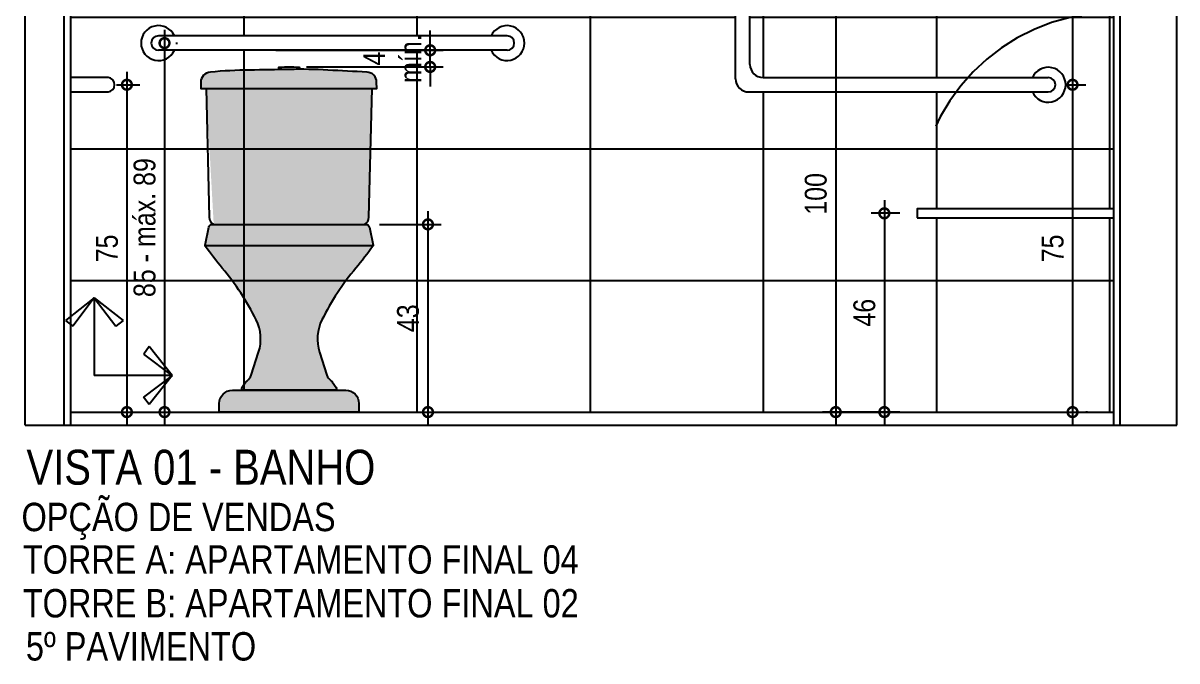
# Model space of a CAD drawing. Header units: metres. Extents: x 3 to 168, y -142 to 28.
# Drawn here: x 97.979 to 100.624, y -87.356 to -85.894 of the extents above; entities that cross this region are included whole.
import ezdxf

# ---------------------------------------------------------------- set-up
doc = ezdxf.new("R2010")
doc.units = ezdxf.units.M
doc.linetypes.add('DASHDOT', pattern=[1, 0.5, -0.25, 0, -0.25])
doc.linetypes.add('DASHEDX2', pattern=[1.5, 1, -0.5])
for name, color, linetype in [('ARQ-ALV ACAB', 4, 'Continuous'), ('ARQ-ALV OSSO', 5, 'Continuous'), ('ARQ-AUX2', 2, 'Continuous'), ('ARQ-CERÂMICA', 7, 'Continuous'), ('ARQ-DIM', 2, 'Continuous'), ('ARQ-HID', 2, 'Continuous'), ('ARQ-PRJ', 7, 'DASHEDX2'), ('ARQ-TXT', 2, 'Continuous')]:
    doc.layers.add(name, color=color, linetype=linetype)
doc.styles.add('Adesa', font='ARIALN.TTF')
doc.dimstyles.new('ADESA 1-0025', dxfattribs={"dimtxt": 0.05, "dimasz": 0.045, "dimexe": 0.03, "dimexo": 0.04, "dimgap": 0.02, "dimtad": 1, "dimtoh": 1, "dimdec": 0, "dimlfac": 100, "dimzin": 4, "dimtxsty": 'Adesa', "dimblk": 'DOTSMALL', "dimcen": 1, "dimdle": 0.03, "dimclrd": 1, "dimclre": 1, "dimclrt": 256, "dimazin": 1, "dimtm": 1e-09, "dimtfac": 1, "dimtdec": 0, "dimtix": 1, "dimtmove": 2, "dimatfit": 0, "dimldrblk": 'DOTSMALL', "dimfxl": 0.8, "dimtvp": 2, "dimtolj": 1, "dimtzin": 0, "dimarcsym": 0})

# ---------------------------------------------------------------- blocks, each defined once
blk = doc.blocks.new('_DotSmall')
at = {"color": 0, "linetype": 'ByBlock', "const_width": 0.5}
blk.add_lwpolyline([(-0.0625, 0, 1), (0.0625, 0, 1)], format="xyb", close=True, dxfattribs=at)
blk = doc.blocks.new('*D336')
at = {"layer": 'ARQ-DIM', "color": 1, "lineweight": -2, "transparency": 16777216}
for p, q in [((100.3845432984395, -85.30574659082254), (100.3845432984395, -86.06574659082247)), ((99.66874352470269, -85.33574659082254), (100.4145432984395, -85.33574659082254)), ((100.3687435247027, -86.03574659082247), (100.4145432984395, -86.03574659082247))]:
    blk.add_line(p, q, dxfattribs=at)
at = {"layer": 'Defpoints', "color": 0, "transparency": 16777216}
for p in [(99.62874352470268, -85.33574659082254), (100.3287435247027, -86.03574659082247), (100.3845432984395, -86.03574659082247)]:
    blk.add_point(p, dxfattribs=at)
at = {"layer": 'ARQ-DIM', "color": 1, "lineweight": -2, "transparency": 16777216, "xscale": 0.045, "yscale": 0.045, "zscale": 0.045}
for p, rotation in [((100.3845432984395, -85.33574659082254), 90), ((100.3845432984395, -86.03574659082247), 270)]:
    blk.add_blockref('_DotSmall', p, dxfattribs=dict(at, rotation=rotation))
at = {"layer": 'ARQ-DIM', "transparency": 16777216, "insert": (100.3389805426414, -85.68574659082252), "char_height": 0.05, "attachment_point": 5, "rotation": 90, "style": 'Adesa'}
blk.add_mtext('\\A1;70 - mín.', dxfattribs=at)
blk = doc.blocks.new('*D337')
at = {"layer": 'ARQ-DIM', "color": 1, "lineweight": -2, "transparency": 16777216}
for p, q in [((99.95312698931524, -86.30031508070421), (99.95312698931524, -86.8157465908225)), ((99.98874352476976, -86.33031508070421), (99.92312698931524, -86.33031508070421)), ((99.96865388107928, -86.7857465908225), (99.98312698931524, -86.7857465908225))]:
    blk.add_line(p, q, dxfattribs=at)
at = {"layer": 'Defpoints', "color": 0, "transparency": 16777216}
for p in [(100.0287435247698, -86.33031508070421), (99.92865388107927, -86.7857465908225, -1.931051724607304e-05), (99.95312698931524, -86.7857465908225)]:
    blk.add_point(p, dxfattribs=at)
at = {"layer": 'ARQ-DIM', "color": 1, "lineweight": -2, "transparency": 16777216, "xscale": 0.045, "yscale": 0.045, "zscale": 0.045}
for p, rotation in [((99.95312698931524, -86.33031508070421), 90), ((99.95312698931524, -86.7857465908225), 270)]:
    blk.add_blockref('_DotSmall', p, dxfattribs=dict(at, rotation=rotation))
at = {"layer": 'ARQ-DIM', "transparency": 16777216, "insert": (99.90759833992911, -86.55803083576336), "char_height": 0.05, "attachment_point": 5, "rotation": 90, "style": 'Adesa'}
blk.add_mtext('\\A1;46', dxfattribs=at)
blk = doc.blocks.new('*D338')
at = {"layer": 'ARQ-DIM', "color": 1, "lineweight": -2, "transparency": 16777216}
for p, q in [((100.3845432984397, -86.00574659082247), (100.3845432984397, -86.8157465908225)), ((100.3687435247027, -86.03574659082247), (100.4145432984397, -86.03574659082247)), ((100.418790439005, -86.7857465908225), (100.4145432984397, -86.7857465908225))]:
    blk.add_line(p, q, dxfattribs=at)
at = {"layer": 'Defpoints', "color": 0, "transparency": 16777216}
for p in [(100.3287435247027, -86.03574659082247), (100.378790439005, -86.7857465908225, -6.436738854141786e-06), (100.3845432984397, -86.7857465908225)]:
    blk.add_point(p, dxfattribs=at)
at = {"layer": 'ARQ-DIM', "color": 1, "lineweight": -2, "transparency": 16777216, "xscale": 0.045, "yscale": 0.045, "zscale": 0.045}
for p, rotation in [((100.3845432984397, -86.03574659082247), 90), ((100.3845432984397, -86.7857465908225), 270)]:
    blk.add_blockref('_DotSmall', p, dxfattribs=dict(at, rotation=rotation))
at = {"layer": 'ARQ-DIM', "transparency": 16777216, "insert": (100.3391169682896, -86.4107465908225), "char_height": 0.05, "attachment_point": 5, "rotation": 90, "style": 'Adesa'}
blk.add_mtext('\\A1;75', dxfattribs=at)
blk = doc.blocks.new('*D335')
at = {"layer": 'ARQ-DIM', "color": 1, "lineweight": -2, "transparency": 16777216}
for p, q in [((99.84173940638827, -85.75574679975168), (99.84173940638827, -86.8157465908225)), ((99.88808615203625, -85.78574679975168), (99.81173940638827, -85.78574679975168)), ((99.98874385674316, -86.7857465908225), (99.81173940638827, -86.7857465908225))]:
    blk.add_line(p, q, dxfattribs=at)
at = {"layer": 'Defpoints', "color": 0, "transparency": 16777216}
for p in [(99.92808615203626, -85.78574679975168, 4.318359476995725e-06), (99.84173940638827, -86.7857465908225), (100.0287438567432, -86.7857465908225, 4.318356323904093e-06)]:
    blk.add_point(p, dxfattribs=at)
at = {"layer": 'ARQ-DIM', "color": 1, "lineweight": -2, "transparency": 16777216, "xscale": 0.045, "yscale": 0.045, "zscale": 0.045}
for p, rotation in [((99.84173940638827, -85.78574679975168), 90), ((99.84173940638827, -86.7857465908225), 270)]:
    blk.add_blockref('_DotSmall', p, dxfattribs=dict(at, rotation=rotation))
at = {"layer": 'ARQ-DIM', "transparency": 16777216, "insert": (99.79621075700214, -86.2857466952871), "char_height": 0.05, "attachment_point": 5, "rotation": 90, "style": 'Adesa'}
blk.add_mtext('\\A1;100', dxfattribs=at)
blk = doc.blocks.new('*D333')
at = {"layer": 'ARQ-DIM', "color": 1, "lineweight": -2, "transparency": 16777216}
for p, q in [((98.21724946568493, -86.00574656958761), (98.21724946568493, -86.8157465908225)), ((98.19319764073056, -86.03574656958762), (98.24724946568493, -86.03574656958762)), ((98.12875439854649, -86.7857465908225), (98.24724946568493, -86.7857465908225))]:
    blk.add_line(p, q, dxfattribs=at)
at = {"layer": 'Defpoints', "color": 0, "transparency": 16777216}
for p in [(98.15319764073055, -86.03574656958762), (98.08875439854648, -86.7857465908225, -9.998547670179255e-05), (98.21724946568493, -86.7857465908225)]:
    blk.add_point(p, dxfattribs=at)
at = {"layer": 'ARQ-DIM', "color": 1, "lineweight": -2, "transparency": 16777216, "xscale": 0.045, "yscale": 0.045, "zscale": 0.045}
for p, rotation in [((98.21724946568493, -86.03574656958762), 90), ((98.21724946568493, -86.7857465908225), 270)]:
    blk.add_blockref('_DotSmall', p, dxfattribs=dict(at, rotation=rotation))
at = {"layer": 'ARQ-DIM', "transparency": 16777216, "insert": (98.17182313553482, -86.41074658020507), "char_height": 0.05, "attachment_point": 5, "rotation": 90, "style": 'Adesa'}
blk.add_mtext('\\A1;75', dxfattribs=at)
blk = doc.blocks.new('*U274')
for p, q in [((-0.0300025835440323, 0.0164999999997235), (0.7687590710063317, 0.0164999999997235)), ((-0.0300025832921023, -0.0164999999997235), (0.7687590710063317, -0.0164999999997235))]:
    blk.add_line(p, q)
for centre, radius, start, end in [((-0.0299999999997311, 0), 0.04, 24.36197793999528, 335.6380220600047), ((0.7687590710063317, 0), 0.04, 204.3619779399953, 155.6380220600047), ((-0.0299999999997311, 0), 0.0164999999999935, 90, 270), ((0.7687590710063317, 0), 0.0164999999999935, 270, 90)]:
    blk.add_arc(centre, radius, start, end)
blk = doc.blocks.new('*D340')
at = {"layer": 'ARQ-DIM', "color": 1, "lineweight": -2, "transparency": 16777216}
for p, q in [((98.30348116728112, -85.91021492410478), (98.30348116728112, -86.8157465908225)), ((98.32971590610686, -85.94021492410478), (98.33348116728112, -85.94021492410478)), ((98.32971590610684, -86.7857465908225), (98.33348116728112, -86.7857465908225))]:
    blk.add_line(p, q, dxfattribs=at)
at = {"layer": 'Defpoints', "color": 0, "transparency": 16777216}
for p in [(98.28971590610685, -85.94021492410478), (98.28971590610684, -86.7857465908225, -9.998618443336001e-05), (98.30348116728112, -86.7857465908225)]:
    blk.add_point(p, dxfattribs=at)
at = {"layer": 'ARQ-DIM', "color": 1, "lineweight": -2, "transparency": 16777216, "xscale": 0.045, "yscale": 0.045, "zscale": 0.045}
for p, rotation in [((98.30348116728112, -85.94021492410478), 90), ((98.30348116728112, -86.7857465908225), 270)]:
    blk.add_blockref('_DotSmall', p, dxfattribs=dict(at, rotation=rotation))
at = {"layer": 'ARQ-DIM', "transparency": 16777216, "insert": (98.25791841148299, -86.36298075746365), "char_height": 0.05, "attachment_point": 5, "rotation": 90, "style": 'Adesa'}
blk.add_mtext('\\A1;85 - máx. 89', dxfattribs=at)
blk = doc.blocks.new('CP929_e')
h = blk.add_hatch(color=255)
h.dxf.hatch_style = 1
edge = h.paths.add_edge_path()
edge.add_line((-0.2008033579906014, 0.6911020668045609), (0.20080320727039, 0.6911020668045609))
edge.add_line((0.20080320727039, 0.6911020668045609), (0.2007057920462711, 0.7060330084412668))
edge.add_arc((0.1775469116102262, 0.7058819109697937), 0.02315937333990083, 0.3738144681953796, 87.22967230525701)
edge.add_arc((0.8026232940437272, 13.62360454723953), 12.90967784791483, 266.83094383203996, 267.2296723052571, ccw=False)
edge.add_arc((0.02510763234087577, -0.4193552919074296), 1.154789850796263, 86.83094383203996, 91.2023348275183)
edge.add_arc((-0.2136417130317475, 10.95627947026893), 10.22335004517756, 270.68894472993225, 271.20233482751826, ccw=False)
edge.add_arc((-0.07714379763006593, -0.394961347696867), 1.128711432297004, 90.68894472993219, 95.25059961180543)
edge.add_arc((-0.1790606083538954, 0.7056373116650032), 0.02341700317938141, 93.3634733852175, 179.0317835783304)
edge.add_line((-0.2024742681158004, 0.7060330065688233), (-0.2025604052335057, 0.6928306707618717))
edge.add_line((-0.2025604052335057, 0.6928306707618717), (-0.2025604052335057, 0.691102066804568))
edge.add_line((-0.2025604052335057, 0.691102066804568), (-0.2008033579906014, 0.6911020668045609))
h = blk.add_hatch(color=255)
h.dxf.hatch_style = 1
h.paths.add_polyline_path([(0.1900456239926598, 0.6911020668045609), (-0.1900457747128712, 0.6911020668045609), (-0.1830222392708341, 0.3966098222870506, 0.2716303092913879), (-0.1727708978888941, 0.3800499315340815), (0.1727707471687705, 0.3800499315340815, 0.2716303092945176), (0.1830220885506875, 0.3966098222872784)])
edge = h.paths.add_edge_path()
edge.add_arc((0.1761970661489797, 0.3721527890466196), 0.00789714248746195, 11.587409950531594, 89.99999567465818, ccw=False)
edge.add_line((0.1839332602161789, 0.3737390301449111), (0.192460322707916, 0.332151474321023))
edge.add_arc((0.1900427620979417, 0.3316557739852071), 0.002467856990554268, -35.485800682963884, 11.587409950224128, ccw=False)
edge.add_arc((-0.4509765591930243, 0.7886561187922536), 0.7897131081175653, 319.8958283839762, 324.5138832064572, ccw=False)
edge.add_arc((0.6060807307163325, -0.101596112276791), 0.5922851368479318, 139.8961394713008, 153.6350513264824)
edge.add_arc((0.1638493461381247, 0.1175923764643293), 0.09871427962217173, 153.6350650015111, 197.8396258380322)
edge.add_line((0.06988147160507201, 0.0873508891155766), (0.0868028925461317, 0.0347717052295096))
edge.add_arc((0.1102947700468284, 0.04233245679826609), 0.02467859949008846, 197.8405298812021, 235.769799776497)
edge.add_arc((0.09085958362252279, 0.01376712946697125), 0.00987142796220524, 34.02220019929581, 55.768880478872006, ccw=False)
edge.add_line((0.09904122885564, 0.0192903324591143), (0.107906491114818, 0.0061583724905674))
edge.add_arc((0.1046341840821104, 0.003948571243731678), 0.003948571243731675, -89.99999931717241, 34.03130484124807, ccw=False)
edge.add_line((0.1046341841291678, 0), (-0.1046341841291678, 0))
edge.add_arc((-0.1046341841762473, 0.003948571243733383), 0.003948571243733384, 145.9686830922986, 270.0000006831472, ccw=False)
edge.add_line((-0.1079064907435736, 0.0061583731797157), (-0.0990412284450599, 0.0192903332068468))
edge.add_arc((-0.09085990713635413, 0.01376689654374634), 0.009871290236213578, 124.2289434271859, 145.9756237068389, ccw=False)
edge.add_arc((-0.1102950118996379, 0.04233207706668655), 0.02467856990554257, 304.2311056336424, 342.1603755286571)
edge.add_line((-0.0868030430860358, 0.0347717057898578), (-0.0698816216038836, 0.0873508913569552))
edge.add_arc((-0.1638494116555153, 0.1175922354796303), 0.09871415532502718, 342.1604382742659, 386.3649942153177)
edge.add_arc((-0.6060801307844444, -0.1015965226339037), 0.5922845359442843, 26.36501047821721, 40.10392062578977)
edge.add_arc((0.4509800785836619, 0.7886530615428579), 0.7897142369774196, 215.4857883889318, 220.1038432111844, ccw=False)
edge.add_arc((-0.1900427450728094, 0.3316557291863223), 0.002467882759759924, 168.4116363762558, 215.4848630037681, ccw=False)
edge.add_line((-0.1924603226755721, 0.3321514749382359), (-0.1839334105313242, 0.3737390321199996))
edge.add_arc((-0.1761972168691186, 0.3721527890466418), 0.007897142487439751, 89.99999567467069, 168.4125754217041, ccw=False)
edge.add_line((-0.1761972162729535, 0.3800499315340815), (0.1761970667451465, 0.3800499315340815))
edge = h.paths.add_edge_path()
edge.add_line((-0.1900457747128712, 0.6911020668045609), (-0.1830226500425169, 0.3966273817726815))
edge.add_arc((-0.163779907629188, 0.3970687455865286), 0.0192478034487549, 181.3139421599649, 242.1536199652745)
edge = h.paths.add_edge_path()
edge.add_arc((-0.001757203394924245, -1.831048229420633), 2.566228746568882, 89.96086552063318, 93.97274105428082)
edge.add_arc((-0.1781764456950389, 0.7056375233541158), 0.02341700317938141, 93.36347338521756, 179.0317835783304)
edge.add_line((-0.2015901054569439, 0.7060332182579359), (-0.2016762425746492, 0.6928308824509842))
edge.add_arc((-0.19993889282442, 0.6928395381416202), 0.001737371311954324, 180.2854522751806, 270.6496063154864)
edge.add_line((-0.1999191953317449, 0.6911022784936734), (-0.1971072739544866, 0.6911020668045609))
edge.add_line((-0.1971072739544866, 0.6911020668045609), (0.1971071232342751, 0.6911020668045609))
edge.add_line((0.1971071232342751, 0.6911020668045609), (0.1999190446529724, 0.6911022784932044))
edge.add_arc((0.1999387421042028, 0.6928395381416083), 0.001737371311941503, 269.3503950513754, 359.714535431151)
edge.add_line((0.201676091852562, 0.6928308820781979), (0.2015899547051276, 0.7060332201303794))
edge.add_arc((0.1781762922754027, 0.705637780629168), 0.02341700153248128, 0.9675914917394762, 86.63589528171295)
edge.add_arc((0.001760653227769596, -1.831050582090094), 2.566231101699899, 86.02733747774025, 90.03921984137536)
at = {"ltscale": 0.0167076110839844}
blk.add_lwpolyline([(-0.0236915175320292, 0.7353359632184536), (-0.023691547686667, 0.7386345226305764, -0.4071762426921377), (-0.0217648113703604, 0.7406082357458886, -0.0060217214304201), (-3.95437496e-08, 0.7408703403836939, -0.006021721426955999), (0.0217646401534921, 0.740608210153745, -0.4071762426932388), (0.0236913969664556, 0.7386345228031744), (0.0236913668118177, 0.7352377550423129)], format="xyb", dxfattribs=at)
for points in [[(-0.2008033579906014, 0.6911020668045609), (0.20080320727039, 0.6911020668045609), (0.2007057920462711, 0.7060330084412668, 0.3982306825426414), (0.17866626207131, 0.7290142179892455, -0.00173978292512006), (0.08894703346174937, 0.7336686152022992, 0.01907610485307526), (0.0008764905689131464, 0.7351803079206932, -0.002240090634420839), (-0.09071549629504283, 0.7336684881631019, 0.01990660311417205), (-0.1804344833216265, 0.729013977498184, 0.3922395909152396), (-0.2024742681158004, 0.7060330065688233), (-0.2025604052335057, 0.6928306707618717), (-0.2025604052335057, 0.691102066804568)], [(0.1761970667451465, 0.3800499315340815, -0.3561458625878393), (0.1839332602161789, 0.3737390301449111), (0.192460322707916, 0.332151474321023, -0.2083335833000094), (0.1920522378650844, 0.3302231800905204, -0.0201527930098172), (0.1530548605151125, 0.2799392651908832, 0.0600192257437696), (0.0754029597421209, 0.161430096920725, 0.1953067595630502), (0.06988147160507201, 0.0873508891155766), (0.0868028925461317, 0.0347717052295096, 0.1670253647459015), (0.0964125828098759, 0.0219285809333627, -0.0951736026398217), (0.09904122885564, 0.0192903324591143), (0.107906491114818, 0.0061583724905674, -0.6010465380666342), (0.1046341841291678, 0), (-0.1046341841291678, 0, -0.6010466178499378), (-0.1079064907435736, 0.0061583731797157), (-0.0990412284450599, 0.0192903332068468, -0.0951736026401591), (-0.0964125188767184, 0.0219284450358117, 0.1670253647446453), (-0.0868030430860358, 0.0347717057898578), (-0.0698816216038836, 0.0873508913569552, 0.1953067373877444), (-0.0754031819352576, 0.1614299921490243, 0.0600192182660791), (-0.1530551203904906, 0.2799389429211274, -0.0201527930088203), (-0.1920522652679892, 0.3302231532193716, -0.2083336561174343), (-0.1924603226755721, 0.3321514749382359), (-0.1839334105313242, 0.3737390321199996, -0.3561458331998686), (-0.1761972162729535, 0.3800499315340815)]]:
    blk.add_lwpolyline(points, format="xyb", close=True)
for points in [[(-0.1900457747128712, 0.6911020668045609), (-0.1830226500425169, 0.3966273817726815, 0.2718799023897584), (-0.1727706055457361, 0.380049777093248)], [(0.1727704552315004, 0.3800497773076685, 0.2718798383792298), (0.1830224992276612, 0.3966273776437816), (0.1900456239926598, 0.6911020668045609)]]:
    blk.add_lwpolyline(points, format="xyb")
for points in [[(-0.1900457747128712, 0.6911020668045609), (0.1900456239926598, 0.6911020668045609)], [(-0.1900427621921494, 0.3316557739851973), (0.1900427620979599, 0.3316557739851973)]]:
    blk.add_lwpolyline(points)
at = {"linetype": 'DASHDOT', "ltscale": 6.24725833006e-05}
blk.add_lwpolyline([(0.0865772853900353, 0.1828637595908304), (0.0865831598055138, 0.1828746046654928)], dxfattribs=at)
blk = doc.blocks.new('*D334')
at = {"layer": 'ARQ-DIM', "color": 1, "lineweight": -2, "transparency": 16777216}
for p, q in [((98.90721759359052, -86.32569665928841), (98.90721759359052, -86.8157465908225)), ((98.79639215218216, -86.35569665928841), (98.93721759359052, -86.35569665928841)), ((98.62895438821776, -86.7857465908225), (98.93721759359052, -86.7857465908225))]:
    blk.add_line(p, q, dxfattribs=at)
at = {"layer": 'Defpoints', "color": 0, "transparency": 16777216}
for p in [(98.75639215218216, -86.35569665928841), (98.58895438821776, -86.7857465908225), (98.90721759359052, -86.7857465908225)]:
    blk.add_point(p, dxfattribs=at)
at = {"layer": 'ARQ-DIM', "color": 1, "lineweight": -2, "transparency": 16777216, "xscale": 0.045, "yscale": 0.045, "zscale": 0.045}
for p, rotation in [((98.90721759359052, -86.35569665928841), 90), ((98.90721759359052, -86.7857465908225), 270)]:
    blk.add_blockref('_DotSmall', p, dxfattribs=dict(at, rotation=rotation))
at = {"layer": 'ARQ-DIM', "transparency": 16777216, "insert": (98.86168894420439, -86.57072162505547), "char_height": 0.05, "attachment_point": 5, "rotation": 90, "style": 'Adesa'}
blk.add_mtext('\\A1;43', dxfattribs=at)
blk = doc.blocks.new('*D341')
at = {"layer": 'ARQ-DIM', "color": 1, "lineweight": -2, "transparency": 16777216}
for p, q in [((98.91228212798002, -85.9567149241045), (98.91228212798002, -85.9117149241045)), ((98.55847837256013, -85.9567149241045), (98.94228212798002, -85.9567149241045)), ((98.91228212798002, -85.99487625043807), (98.91228212798002, -85.9567149241045)), ((98.62895320065189, -85.99487625043807), (98.94228212798002, -85.99487625043807)), ((98.91228212798002, -85.99487625043807), (98.91228212798002, -86.03987625043807))]:
    blk.add_line(p, q, dxfattribs=at)
at = {"layer": 'Defpoints', "color": 0, "transparency": 16777216}
for p in [(98.51847837256012, -85.9567149241045, 9.998618443336001e-05), (98.91228212798002, -85.9567149241045), (98.58895320065189, -85.99487625043807)]:
    blk.add_point(p, dxfattribs=at)
at = {"layer": 'ARQ-DIM', "color": 1, "lineweight": -2, "transparency": 16777216, "xscale": 0.045, "yscale": 0.045, "zscale": 0.045}
for p, rotation in [((98.91228212798002, -85.9567149241045), 270), ((98.91228212798002, -85.99487625043807), 90)]:
    blk.add_blockref('_DotSmall', p, dxfattribs=dict(at, rotation=rotation))
at = {"layer": 'ARQ-DIM', "transparency": 16777216, "insert": (98.8254790356653, -85.9757955872713), "char_height": 0.05, "attachment_point": 5, "rotation": 90, "style": 'Adesa'}
blk.add_mtext('\\A1;4 \\Pmín.', dxfattribs=at)
blk = doc.blocks.new('Seta para pag.piso')
for p, q in [((2.49915834866905e-17, 0.112552086078058), (-0.0418303742091039, 0.07959296965186831)), ((2.49915834866905e-17, 0.112552086078058), (-0.0312056166568984, 0.07151386442110683)), ((2.499158348669043e-17, 0.1125520860780577), (0, 0)), ((2.49915834866905e-17, 0.112552086078058), (0.04178623052791732, 0.0795370213297647)), ((2.49915834866905e-17, 0.112552086078058), (0.03115067094805501, 0.07147214149204849)), ((-0.0418303742091039, 0.07959296965186831), (-0.0312056166568984, 0.07151386442110683)), ((0.04178623052791732, 0.0795370213297647), (0.03115067094805501, 0.07147214149204849)), ((-0.112552086078063, 0), (-0.07953702132976824, 0.04178623052791638)), ((-0.07953702132976824, 0.04178623052791638), (-0.07147214149205168, 0.0311506709480543)), ((-0.112552086078063, 0), (-0.07147214149205168, 0.0311506709480543)), ((-0.1125520860780626, 0), (0, 0)), ((-0.112552086078063, 0), (-0.07959296965187185, -0.04183037420910299)), ((-0.112552086078063, 0), (-0.07151386442110999, -0.03120561665689772)), ((-0.07959296965187185, -0.04183037420910299), (-0.07151386442110999, -0.03120561665689772))]:
    blk.add_line(p, q)
blk = doc.blocks.new('AREAS MOLHADAS')
at = {"layer": 'ARQ-CERÂMICA'}
h = blk.add_hatch(dxfattribs=at)
h.set_pattern_fill('LINE', color=256, scale=0.095)
h.set_pattern_definition([(0, (98.08875439854643, -86.78574659082247), (0, 0.301625), [])])
h.paths.add_polyline_path([(100.4787435247686, -84.48574659082247), (99.70190785493476, -84.48574659082247), (98.08875439854643, -84.48574659082247), (98.08875439854643, -86.01924656958701), (98.17095438821619, -86.0192465695871, -1), (98.17395438821615, -86.05224656958808), (98.08875439854643, -86.052246569587), (98.08875439854643, -86.78574659082247), (98.4289543882177, -86.78574659082247), (98.4289543882177, -86.76574659082246, -0.4142135623730951), (98.4589543882177, -86.73574659082246), (98.71895438821771, -86.73574659082246, -0.4142135623730951), (98.74895438821771, -86.76574659082246), (98.74895438821771, -86.78574659082247), (100.4787435247686, -86.78574659082247), (100.4787435247686, -86.34031508070461), (100.0287435247697, -86.34031508070461), (100.0287435247697, -86.32031508070375), (100.4787435247686, -86.32031508070375)])
h.paths.add_polyline_path([(99.64524352470235, -85.37218489484464), (99.64524352470232, -85.98924659081936, 0.4142135623715919), (99.67524352470217, -86.01924659081936), (100.2923052206806, -86.01924659082253, -4.632624486329296), (100.2923052206803, -86.05224659082158), (99.64224352470276, -86.05224659081921, -0.4142135623720277), (99.61224352470288, -86.02224659081921), (99.6122435247029, -85.37218489484464, -4.632624486266343)], flags=16)
h.paths.add_polyline_path([(99.96294668139109, -84.6792077187514), (100.010073082516, -84.63217922331798, -0.2387824883489573), (100.01699407657, -84.62867414991469, -1), (100.01699407657, -84.61794226014159), (100.0180119672099, -84.61794226014159), (100.01801196697, -84.58574659082238, -1), (100.0394757465162, -84.58574659082238), (100.0394757462764, -84.61794226014146), (100.0404936369163, -84.61794226014159, -1), (100.0404936369163, -84.6286741499146, -0.1591083039200013), (100.0455596709569, -84.63032811700738), (100.0926860720818, -84.67735661244082, -0.7254643015117148), (100.0876200380411, -84.69287366898502), (99.96986767544509, -84.69287366898502, -0.6144884342553041)], flags=16)
h.paths.add_polyline_path([(99.93492685796059, -85.75823585859824), (99.94163480516484, -85.7606211711168), (99.94775940843242, -85.76486894913756), (99.9525604604482, -85.7705715547117), (99.95570082755033, -85.7773277700592), (99.95695939096358, -85.78464262188157), (99.95625757593346, -85.79193290884781), (99.9538723081798, -85.79864083281753), (99.94962449017099, -85.80476549374212), (99.94392224976029, -85.80956634574879), (99.93716550115398, -85.81270706815299), (99.92985058928122, -85.81396539124822), (99.92256071283286, -85.81326362589492), (99.91585272399503, -85.8108782985714), (99.90972811989299, -85.80663041255302), (99.90492732379516, -85.80092811095429), (99.90178687878493, -85.79417183542574), (99.90052837120678, -85.78685709426587), (99.90123009038355, -85.77956670686524), (99.90361543893438, -85.77285865833292), (99.90786330013823, -85.76673393512849), (99.91356563782423, -85.761933108649), (99.92032209923555, -85.75879252729854), (99.92763692151509, -85.75753418282689)], flags=16)
h.paths.add_polyline_path([(100.1562561932192, -85.79193155308481), (100.1538709254655, -85.79863947705452), (100.1496231074567, -85.80476413797912), (100.143920867046, -85.80956498998579), (100.1371641184397, -85.81270571238998), (100.1298492065669, -85.81396403548521), (100.1225593301186, -85.81326227013191), (100.1158513412807, -85.81087694280839), (100.1097267371787, -85.80662905679002), (100.1049259410809, -85.80092675519128), (100.1017854960706, -85.79417047966274), (100.1005269884925, -85.78685573850287), (100.1012287076693, -85.77956535110224), (100.1036140562201, -85.77285730256992), (100.1078619174239, -85.76673257936548), (100.1135642551099, -85.761931752886), (100.1203207165212, -85.75879117153553), (100.1276355388008, -85.75753282706388), (100.1349254752463, -85.75823450283524), (100.1416334224505, -85.76061981535379), (100.1477580257181, -85.76486759337456), (100.1525590777339, -85.77057019894869), (100.155699444836, -85.7773264142962), (100.1569580082493, -85.78464126611857)], flags=16)
h.paths.add_polyline_path([(99.05203667309073, -85.95671492410447), (98.32615421012892, -85.95671492410447, -4.632624486266591), (98.32615421012892, -85.92371492410503), (99.05203667309073, -85.92371492410503, -4.632624486266596)], flags=16)
h.paths.add_polyline_path([(98.78966018026397, -86.02971358238116), (98.7897575954881, -86.0446445240179), (98.38815103022709, -86.0446445240179), (98.38638270490698, -86.04464452401788), (98.38647695023168, -86.0301994339329, -0.3883814228005283), (98.40773576981128, -86.00680494934352, -0.02008108954232195), (98.49823889192263, -86.00207810265935, 0.001639189033704891), (98.56526287655235, -86.00105237271636), (98.56526282293093, -85.9951868264476, -0.00655493378666915), (98.58895434867395, -85.99487625043876, -0.006554941580191669), (98.61264580227514, -85.99518685493761), (98.61264575676893, -86.000312900405, -0.01413516384733261), (98.6779014216795, -86.00207797562015, 0.001739782925119161), (98.767620650289, -86.00673237283321, -0.3982306825423633)], flags=16)
h.paths.add_polyline_path([(100.3907540760657, -85.81013267540642), (100.3907540760657, -85.55907537663424), (100.286661306625, -85.55907537663424), (100.286661306625, -85.81013267540642)], flags=24)
h.paths.add_polyline_path([(99.95937187335339, -86.60134597901029), (99.95937187335339, -86.51263520138409), (99.85527910391274, -86.51263520138409), (99.85527910391274, -86.60134597901029)], flags=24)
h.paths.add_polyline_path([(100.3908905017139, -86.45522135207761), (100.3908905017139, -86.36651057445141), (100.2867977322732, -86.36651057445141), (100.2867977322732, -86.45522135207761)], flags=24)
h.paths.add_polyline_path([(99.8479842904262, -85.24768393948898), (99.8479842904262, -85.12711777304969), (99.74389152098554, -85.12711777304969), (99.74389152098554, -85.24768393948898)], flags=24)
h.paths.add_polyline_path([(99.84798429042642, -86.34768393948902), (99.84798429042642, -86.22711777304973), (99.74389152098577, -86.22711777304973), (99.74389152098577, -86.34768393948902)], flags=24)
h.paths.add_polyline_path([(98.2235966689591, -86.45522134146019), (98.2235966689591, -86.36651056383398), (98.11950389951845, -86.36651056383398), (98.11950389951845, -86.45522134146019)], flags=24)
h.paths.add_polyline_path([(98.30969194490727, -86.5345360098511), (98.30969194490727, -86.19111854736815), (98.20559917546662, -86.19111854736815), (98.20559917546662, -86.5345360098511)], flags=24)
h.paths.add_polyline_path([(98.91346247762867, -86.6140367683024), (98.91346247762867, -86.5253259906762), (98.80936970818802, -86.5253259906762), (98.80936970818802, -86.6140367683024)], flags=24)
h.paths.add_polyline_path([(98.91934556590631, -86.04342860227813), (98.91934556590631, -85.9070029542563), (98.7317830374843, -85.9070029542563), (98.7317830374843, -86.04342860227813)], flags=24)
h = blk.add_hatch(dxfattribs=at)
h.set_pattern_fill('LINE', color=256, scale=0.125, angle=90)
h.set_pattern_definition([(90, (98.08875439854643, -86.78574659082247), (-0.396875, 2.430158492058029e-17), [])])
h.paths.add_polyline_path([(100.0287435247685, -86.32031508070375), (100.4787435247686, -86.32031508070375), (100.4787435247686, -84.48574659082247), (99.70190785493476, -84.48574659082247), (98.08875439854643, -84.48574659082247), (98.08875439854643, -86.01924656958701), (98.17095438821619, -86.0192465695871, -1), (98.17395438821615, -86.05224656958808), (98.08875439854643, -86.052246569587), (98.08875439854643, -86.78574659082247), (98.4289543882177, -86.78574659082247), (98.4289543882177, -86.76574659082246, -0.4142135623730951), (98.4589543882177, -86.73574659082246), (98.71895438821771, -86.73574659082246, -0.4142135623730951), (98.74895438821771, -86.76574659082246), (98.74895438821771, -86.78574659082247), (100.4787435247686, -86.78574659082247), (100.4787435247686, -86.34031508070461), (100.0287435247697, -86.34031508070461)])
h.paths.add_polyline_path([(99.6122435247029, -85.37218489484464, -4.632624486266575), (99.64524352470235, -85.37218489484464), (99.64524352470232, -85.98924659081936, 0.4142135623715922), (99.67524352470217, -86.01924659081936), (100.2923052206806, -86.01924659082253, -4.632624486329287), (100.2923052206803, -86.05224659082158), (99.64224352470276, -86.05224659081921, -0.4142135623720276), (99.61224352470288, -86.02224659081921)], flags=16)
h.paths.add_polyline_path([(99.05203667309073, -85.95671492410447), (98.32615421012892, -85.95671492410447, -4.632624486266591), (98.32615421012892, -85.92371492410503), (99.05203667309073, -85.92371492410503, -4.632624486266596)], flags=16)
h.paths.add_polyline_path([(99.92052508893578, -85.75841012501527), (99.9317247242247, -85.75734551351178), (99.94223046258806, -85.76063925251226), (99.95073164795657, -85.76754188932583), (99.95608339065936, -85.77753089387473), (99.95714802864603, -85.78873113165206), (99.95385387357751, -85.79923702562607), (99.94695136021265, -85.8077379011558), (99.93696255975273, -85.81308945280584), (99.92576286935058, -85.81415403876126), (99.91525674753083, -85.81086007999198), (99.90675576146067, -85.80395719093143), (99.90140415777651, -85.79396828244245), (99.90033981500366, -85.78276806676448), (99.90363375324135, -85.7722627055745), (99.9105362518085, -85.76376169046708)], flags=16)
h.paths.add_polyline_path([(100.1014027750622, -85.79396692667943), (100.1003384322894, -85.78276671100147), (100.1036323705271, -85.7722613498115), (100.1105348690942, -85.76376033470407), (100.1205237062215, -85.75840876925227), (100.1317233415104, -85.75734415774878), (100.1422290798738, -85.76063789674926), (100.1507302652423, -85.76754053356282), (100.1560820079451, -85.77752953811172), (100.1571466459317, -85.78872977588905), (100.1538524908632, -85.79923566986307), (100.1469499774984, -85.8077365453928), (100.1369611770384, -85.81308809704284), (100.1257614866363, -85.81415268299826), (100.1152553648165, -85.81085872422898), (100.1067543787464, -85.80395583516842)], flags=16)
h.paths.add_polyline_path([(98.58983087878651, -86.00056628290176, -0.004524480543523062), (98.61067728305562, -85.99908636543864, 0.9865831545355742), (98.61071905162326, -85.9951383812289, 0.006021727861598197), (98.58895434867395, -85.99487625043876, 0.006021720711117519), (98.5671895794466, -85.99513835501395, 1.488387738973784), (98.56731042080337, -86.00101411755499, 0.0005508203530703828)], flags=16)
h.paths.add_polyline_path([(99.9698676754451, -84.69287366898502, -0.6144884342556713), (99.96294668139109, -84.6792077187514), (100.0135854529128, -84.62867414991481), (100.01699407657, -84.62867414991469, -1), (100.01699407657, -84.61794226014159), (100.0180119672099, -84.61794226014159), (100.01801196697, -84.58574659082238, -1), (100.0394757465162, -84.58574659082238), (100.0394757462764, -84.61794226014146), (100.0404936369163, -84.61794226014159, -1), (100.0404936369163, -84.6286741499146, -0.1591083039200013), (100.0455596709569, -84.63032811700738), (100.0974812007932, -84.68214177921196), (100.0959329241141, -84.68214177921196, -0.4903143948234772), (100.0876200380411, -84.69287366898502)], flags=16)
h.paths.add_polyline_path([(100.3907540760657, -85.81013267540642), (100.3907540760657, -85.55907537663424), (100.286661306625, -85.55907537663424), (100.286661306625, -85.81013267540642)], flags=24)
h.paths.add_polyline_path([(99.95937187335339, -86.60134597901029), (99.95937187335339, -86.51263520138409), (99.85527910391274, -86.51263520138409), (99.85527910391274, -86.60134597901029)], flags=24)
h.paths.add_polyline_path([(100.3908905017139, -86.45522135207761), (100.3908905017139, -86.36651057445141), (100.2867977322732, -86.36651057445141), (100.2867977322732, -86.45522135207761)], flags=24)
h.paths.add_polyline_path([(99.8479842904262, -85.24768393948898), (99.8479842904262, -85.12711777304969), (99.74389152098554, -85.12711777304969), (99.74389152098554, -85.24768393948898)], flags=24)
h.paths.add_polyline_path([(99.84798429042642, -86.34768393948902), (99.84798429042642, -86.22711777304973), (99.74389152098577, -86.22711777304973), (99.74389152098577, -86.34768393948902)], flags=24)
h.paths.add_polyline_path([(98.2235966689591, -86.45522134146019), (98.2235966689591, -86.36651056383398), (98.11950389951845, -86.36651056383398), (98.11950389951845, -86.45522134146019)], flags=24)
h.paths.add_polyline_path([(98.30969194490727, -86.5345360098511), (98.30969194490727, -86.19111854736815), (98.20559917546662, -86.19111854736815), (98.20559917546662, -86.5345360098511)], flags=24)
h.paths.add_polyline_path([(98.91346247762867, -86.6140367683024), (98.91346247762867, -86.5253259906762), (98.80936970818802, -86.5253259906762), (98.80936970818802, -86.6140367683024)], flags=24)
h.paths.add_polyline_path([(98.91934556590631, -86.04342860227813), (98.91934556590631, -85.9070029542563), (98.7317830374843, -85.9070029542563), (98.7317830374843, -86.04342860227813)], flags=24)
at = {"layer": 'ARQ-DIM'}
h = blk.add_hatch(color=255, dxfattribs=at)
h.dxf.hatch_style = 1
edge = h.paths.add_edge_path()
edge.add_line((98.4589543882177, -86.73574659082246), (98.71895438821771, -86.73574659082246))
edge.add_arc((98.71895438821771, -86.76574659082246), 0.03000000000000114, 0, 90, ccw=False)
edge.add_line((98.74895438821771, -86.76574659082246), (98.74895438821771, -86.78574659082247))
edge.add_line((98.74895438821771, -86.78574659082247), (98.4289543882177, -86.78574659082247))
edge.add_line((98.4289543882177, -86.78574659082247), (98.4289543882177, -86.76574659082246))
edge.add_arc((98.4589543882177, -86.76574659082246), 0.03000000000000114, 90, 180, ccw=False)
at = {"layer": 'ARQ-ALV ACAB'}
for p, q in [((98.08875439854643, -86.81574659082247, -8.636712647805652e-06), (98.08875439854643, -82.25574659082247, -8.636712647805652e-06)), ((100.4787435247686, -86.81574659082247, -8.636712647805652e-06), (100.4787435247686, -82.25574659082247, -8.636712647805652e-06)), ((98.08875439854643, -86.78574659082247, -8.636712647805652e-06), (100.4787435247686, -86.78574659082247, -8.636712647805652e-06))]:
    blk.add_line(p, q, dxfattribs=at)
at = {"layer": 'ARQ-ALV OSSO'}
for p, q in [((97.9837567707746, -86.81574659082247, -8.636712647805652e-06), (97.9837567707746, -82.25574659082247, -8.636712647805652e-06)), ((98.07375439854803, -86.81574659082247, -8.636712647805652e-06), (98.07375439854803, -82.25574659082247, -8.636712647805652e-06)), ((100.4937321910711, -86.81574659082247, -8.636712647805652e-06), (100.4937321910711, -82.25574659082247, -8.636712647805652e-06)), ((100.6236707909024, -86.81574659082247, -8.636712647805652e-06), (100.6236707909024, -82.25574659082247, -8.636712647805652e-06)), ((97.9837567707746, -86.81574659082247, -8.636712647805652e-06), (100.6236707909024, -86.81574659082247, -8.636712647805652e-06))]:
    blk.add_line(p, q, dxfattribs=at)
at = {"layer": 'ARQ-AUX2', "elevation": -8.636712814664097e-06}
blk.add_lwpolyline([(98.4589543882177, -86.73574659082246), (98.71895438821771, -86.73574659082246, -0.414213562373095), (98.74895438821771, -86.76574659082246), (98.74895438821771, -86.78574659082247), (98.4289543882177, -86.78574659082247), (98.4289543882177, -86.76574659082246, -0.414213562373095)], format="xyb", close=True, dxfattribs=at)
at = {"layer": 'ARQ-HID'}
for p, q in [((99.6122435247029, -86.02224659081921, -8.63670949471402e-06), (99.6122435247029, -85.33574659082251, -8.63670949471402e-06)), ((99.64524352470235, -85.98924659081936, -8.63670949471402e-06), (99.64524352470235, -85.33574659082251, -8.63670949471402e-06)), ((99.67524352470221, -86.01924659081936, -8.63670949471402e-06), (100.3287435247027, -86.01924659082272, -8.63670949471402e-06)), ((99.64224352470276, -86.05224659081921, -8.63670949471402e-06), (100.3287435247027, -86.05224659082171, -8.63670949471402e-06))]:
    blk.add_line(p, q, dxfattribs=at)
at = {"layer": 'ARQ-HID', "elevation": -8.636712489350952e-06}
blk.add_lwpolyline([(98.08875439854643, -86.052246569587), (98.17395438821615, -86.05224656958808, 0.9132146379288371), (98.17395438821615, -86.0192465695871), (98.08875439854643, -86.01924656958701)], format="xyb", dxfattribs=at)
at = {"layer": 'ARQ-HID', "color": 1, "elevation": -8.636712647805652e-06}
blk.add_lwpolyline([(100.0287435247697, -86.34031508070461), (100.4787435247686, -86.34031508070461), (100.4787435247686, -86.32031508070375), (100.0287435247697, -86.32031508070375)], close=True, dxfattribs=at)
at = {"layer": 'ARQ-HID'}
for centre, radius, start, end in [((99.67524352470232, -85.98924659081936, -8.63670949471402e-06), 0.03, 180, 269.9999999996938), ((100.3287435247027, -86.03574659082244, -8.63670949471402e-06), 0.04, 204.3619779399462, 155.6380220600544), ((100.3287435247027, -86.03574659082244, -8.63670949471402e-06), 0.0164999999999935, 270, 90), ((99.64224352470288, -86.02224659081921, -8.63670949471402e-06), 0.03, 180, 269.9999999997785)]:
    blk.add_arc(centre, radius, start, end, dxfattribs=at)
at = {"layer": 'ARQ-PRJ', "ltscale": 0.5}
blk.add_arc((100.4789830301789, -86.32041428709343, -8.63670949471402e-06), 0.4502395163400213, 91.43044558203643, 179.9873753692611, dxfattribs=at)
at = {"layer": 'ARQ-AUX2'}
blk.add_blockref('CP929_e', (98.5889543882177, -86.73574659082246, -8.636712814664097e-06), dxfattribs=at)
at = {"layer": 'ARQ-CERÂMICA', "xscale": 1.58230973583663, "yscale": 1.58230973583663, "zscale": 1.58230973583663, "rotation": 270}
blk.add_blockref('Seta para pag.piso', (98.14256577264393, -86.70201928055252), dxfattribs=at)
at = {"layer": 'ARQ-HID', "rotation": 180}
blk.add_blockref('*U274', (99.05847497711312, -85.94021492410475, 9.134947161869591e-05), dxfattribs=at)
at = {"layer": 'ARQ-TXT', "ltscale": 0.5, "style": 'Adesa'}
blk.add_text('VISTA 01 - BANHO', height=0.08, dxfattribs=at).set_placement((97.98715768225006, -86.95205242792159, -8.636712647805652e-06))
at = {"layer": 'ARQ-TXT', "style": 'Adesa'}
for s, p in [('OPÇÃO DE VENDAS', (97.97577113234516, -87.05857440901181, 217.9393548273426)), ('TORRE A: APARTAMENTO FINAL 04', (97.97861436749984, -87.15604498357877, 435.8787182913977)), ('TORRE B: APARTAMENTO FINAL 02 ', (97.97861436749984, -87.25617218982401, 435.8787182913977)), ('5º PAVIMENTO', (97.98575994393467, -87.35497108023011, 544.8484000234253))]:
    blk.add_text(s, height=0.065, dxfattribs=at).set_placement(p)
at = {"layer": 'ARQ-DIM'}
dim = blk.add_linear_dim(base=(100.3845432984395, -86.03574659082247, -8.63670949471402e-06), p1=(99.62874352470263, -85.33574659082251, -8.63670949471402e-06), p2=(100.3287435247027, -86.03574659082244, -8.63670949471402e-06), angle=90, text='<> - mín.', dimstyle='ADESA 1-0025', override={"dimtxsty": 'Adesa'}, dxfattribs=at)
dim.commit()
dim.dimension.update_dxf_attribs({"geometry": '*D336', "text_midpoint": (100.3389805426414, -85.68574659082252, -8.63670949471402e-06)})
for base, p1, p2, picture, middle in [((99.84173940638827, -86.7857465908225, -1.295506897170975e-05), (99.9280861520362, -85.78574679975165, -8.63670949471402e-06), (100.0287438567431, -86.78574659082247, -8.636712647805652e-06), '*D335', (99.79621075700214, -86.2857466952871, -1.295506897170975e-05)), ((98.21724946568493, -86.7857465908225, -8.636712814667431e-06), (98.1531976407305, -86.03574656958759, -8.636712814667431e-06), (98.08875439854643, -86.78574659082247, -0.00010862218951646), '*D333', (98.17182313553482, -86.41074658020507, -8.636712814667431e-06)), ((100.3845432984397, -86.7857465908225, -8.63670949471402e-06), (100.3287435247027, -86.03574659082244, -8.63670949471402e-06), (100.3787904390049, -86.78574659082247, -1.507344834885581e-05), '*D338', (100.3391169682896, -86.4107465908225, -8.63670949471402e-06)), ((99.95312698931524, -86.7857465908225, -8.63670949471402e-06), (100.0287435247697, -86.33031508070418, -8.63670949471402e-06), (99.92865388107921, -86.78574659082247, -2.794722674078706e-05), '*D337', (99.90759833992911, -86.55803083576336, -8.63670949471402e-06)), ((98.90721759359052, -86.7857465908225, -8.636712814664097e-06), (98.7563921521821, -86.35569665928838, -8.636712814664097e-06), (98.5889543882177, -86.78574659082247, -8.636712814664097e-06), '*D334', (98.86168894420439, -86.57072162505547, -8.636712814664097e-06))]:
    dim = blk.add_linear_dim(base=base, p1=p1, p2=p2, angle=90, dimstyle='ADESA 1-0025', dxfattribs=at)
    dim.commit()
    dim.dimension.update_dxf_attribs({"geometry": picture, "text_midpoint": middle})
for base, p1, p2, text, picture, middle in [((98.30348116728112, -86.7857465908225, 9.134947161869591e-05), (98.28971590610679, -85.94021492410475, 9.134947161869591e-05), (98.28971590610678, -86.78574659082247, -8.636712814664097e-06), '<> - máx. 89', '*D340', (98.25791841148299, -86.36298075746365, 9.134947161869591e-05)), ((98.91228212798002, -85.9567149241045, -8.636712814664097e-06), (98.58895320065183, -85.99487625043804, -8.636712814664097e-06), (98.51847837256007, -85.95671492410447, 9.134947161869591e-05), '<> \\Pmín.', '*D341', (98.8254790356653, -85.9757955872713, -8.636712814664097e-06))]:
    dim = blk.add_linear_dim(base=base, p1=p1, p2=p2, angle=90, text=text, dimstyle='ADESA 1-0025', dxfattribs=at)
    dim.commit()
    dim.dimension.update_dxf_attribs({"geometry": picture, "text_midpoint": middle})

msp = doc.modelspace()

# ---------------------------------------------------------------- block references
msp.add_blockref('AREAS MOLHADAS', (0, 0))

doc.saveas('drawing.dxf')
